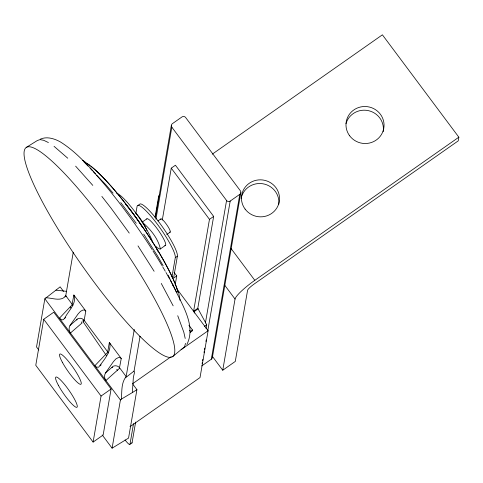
<?xml version="1.0" encoding="UTF-8"?>
<svg xmlns="http://www.w3.org/2000/svg" width="483" height="483" viewBox="0 0 483 483"><rect width="100%" height="100%" fill="white"/><g stroke="black" fill="none" stroke-linecap="round" stroke-linejoin="round"><path stroke-width="0.72" d="M179.948 300.305L179.948 299.315M133.097 384.546L136.918 389.666L128.55 438.093L112.098 448.182L120.424 399.966L121.456 399.073C121.945 391.411 121.1 382.904 126.148 376.565L134.292 329.412M136.918 389.666L132.348 392.588L133.374 377.199L134.449 372.804L134.057 371.059L140.064 336.277A3.882 0.67 55 0 1 139.943 336.41M66.678 291.376L55.962 290.144L44.853 298.772L36.527 346.981L38.779 349.994M43.718 319.263L35.772 365.287L93.11 442.072L103.145 435.032L111.096 389.008L53.758 312.223L43.718 319.263L101.062 396.048L93.11 442.072M45.813 297.782C51.772 297.697 61.498 302.147 65.754 295.687L73.259 252.217M106.399 355.566L83.167 321.853L84.175 320.356L85.793 310.992L73.869 295.028L71.961 305.021L59.379 318.219L61.915 319.885L63.231 319.686L65.706 317.301M108.361 353.013A5.186 5.035 9.8 0 0 107.727 351.896L109.345 342.532L121.263 358.495L119.349 368.481L105.904 380.519C104.298 378.346 104.141 375.279 105.499 372.948L113.493 361.55L115.968 358.845L118.498 357.535L119.869 357.535L121.263 358.495M135.916 213.166L137.063 206.495A32.403 5.573 55 0 1 157.506 224.42A32.403 5.573 55 0 1 175.293 257.68L171.966 276.952M155.001 217.428L158.587 196.672A23.329 3.912 -36.8 0 1 159.475 194.788M155.454 217.404L171.362 125.302M155.924 219.282L171.833 127.18A2.59 2.518 9.8 0 1 172.395 123.666L182.013 116.922A2.59 2.518 9.8 0 1 185.629 117.502L240.371 190.809A2.59 2.518 9.8 0 1 239.809 194.323L211.325 359.207L201.713 365.951M162.288 220.025L171.248 168.162L175.426 165.228L213.655 216.42L197.782 308.293L193.605 311.227L194.697 313.069M125.067 439.947A7.776 1.334 55 0 0 129.975 444.251L133.549 423.543M131.823 443.05A7.776 1.334 55 0 0 132.064 442.784L135.638 422.076M138.06 205.378L140.148 203.911A32.403 5.573 55 0 1 162.077 226.358A32.403 5.573 55 0 1 177.382 256.213L173.596 278.123L176.736 275.926L174.037 272.309M175.208 284.747L176.736 275.926M193.605 311.227L209.471 219.354L213.655 216.42M192.469 329.986L190.38 331.453L190.224 332.37L192.312 330.903L192.469 329.986L188.877 325.168M205.402 323.036L226.569 200.487L171.833 127.18M206.072 328.44L206.706 324.769L197.782 308.293M202.093 363.723L202.353 362.238M202.606 360.753L202.866 359.267M204.019 352.584L204.279 351.099M204.532 349.614L204.792 348.128M205.945 341.445L206.199 339.96M207.871 330.3L230.192 201.067L239.809 194.323M176.965 289.015L208.119 330.74L200.028 377.561L129.987 426.694M212.357 357.571L240.836 192.687M212.399 356.382L222.748 370.232L235.04 299.049A23.329 3.912 -36.8 0 1 254.807 280.327L458.85 137.196L382.397 34.818L212.26 154.168M458.85 137.196L458.216 140.879L254.173 284.01A7.776 1.304 -36.8 0 0 247.586 290.247L235.287 361.429L222.748 370.232M185.484 343.359L184.633 346.758L172.709 356.575A127.669 21.952 55 0 1 47.05 210.346A127.669 21.952 55 0 1 78.602 189.131A127.669 21.952 55 0 1 172.709 356.575M186.891 344.464C196.901 324.54 180.231 302.334 172.848 284.427M64.71 318.327C67.698 311.342 77.334 303.572 73.869 295.028M107.437 352.524L94.849 365.722L96.467 367.116L98.701 367.189C103.404 360.403 110.873 352.801 109.955 343.799M85.793 310.992L84.398 310.032L83.028 310.026L80.492 311.342L78.023 314.041L70.023 325.445C68.664 327.776 68.828 330.843 70.427 333.016L82.092 322.916L81.253 321.889M55.962 290.144L60.127 286.836L63.527 291.388M100.186 365.83L101.182 364.804M70.023 325.445L76.447 319.879A2.59 0.459 -33.7 0 0 77.159 319.046A5.186 5.035 9.8 0 1 84.175 320.356L107.727 351.896M105.499 372.948L111.923 367.382A2.59 0.459 -33.7 0 0 112.63 366.549A5.186 5.035 9.8 0 1 119.651 367.859L126.148 376.565M157.506 247.737L159.203 248.914L160.38 248.896C158.201 238.693 150.569 229.214 142.594 222.548M125.429 377.815L134.057 371.059M142.201 222.108L146.929 218.793M157.965 220.942L160.905 218.884M166.744 234.569L170.27 232.094M160.193 249.059L165.566 245.279M175.293 257.68L177.382 256.213M193.985 311.734L198.169 308.806M101.062 396.048L111.096 389.008M204.315 326.448L206.706 324.769M132.547 383.75L171.254 356.599M181.083 349.704L208.119 330.74M129.975 444.251L132.064 442.784M64.982 296.87L66.225 296.097M26.203 147.46L37.372 140.505L40.011 139.617L43.712 140.305L48.415 142.557M121.456 399.073L132.42 392.528M40.3 139.158C46.881 136.224 54.295 138.579 60.266 141.863C73.851 150.31 84.911 162.077 95.616 173.814M76.447 319.879L77.274 319.746M111.923 367.382L112.75 367.255M82.382 160.35L85.038 161.702M54.048 146.331L67.759 158.219M156.323 246.662L157.005 247.302M93.207 171.664L105.614 184.494L113.058 193.103M75.626 166.152L92.808 185.394M116.729 369.392L117.562 370.419M101.865 196.418L111.048 208.167L129.251 233.096M120.756 202.582L136.236 223.315M171.248 168.162L209.471 219.354M230.977 248.407L254.807 280.327M224.698 285.199L235.04 299.049M189.481 330.245L190.38 331.453M65.754 295.687L72.257 304.393A5.186 5.035 9.8 0 1 72.885 305.51M44.853 298.772L120.424 399.966M102.203 434.929L112.098 448.182M70.216 307.013L70.929 308.057M109.345 342.532L109.949 343.793M143.699 234.14L157.289 255.561L163.133 265.71M137.999 245.907L154.125 271.271M161.268 283.436L173.156 305.836M168.169 275.201L171.99 283.201M172.292 283.829L173.349 286.383M177.732 315.731L183.8 332.171L185.206 338.474M178.758 293.483L179.815 298.615M82.985 320.024L83.167 321.853M160.845 219.62A8.102 1.395 55 0 1 166.593 224.498A8.102 1.395 55 0 1 169.642 232.033M146.693 219.053A16.199 2.783 55 0 1 158.949 231.194A16.199 2.783 55 0 1 164.818 245.394M86.427 163.006A86.686 14.907 55 0 1 109.659 184.536M110.094 185.019A86.686 14.907 55 0 1 173.005 278.691M173.3 279.343A86.686 14.907 55 0 1 174.918 283.098M175.208 283.817A86.686 14.907 55 0 1 177.4 289.782M177.593 290.386A86.686 14.907 55 0 1 178.257 292.68M84.996 162.282A86.475 14.87 55 0 1 86.046 162.88M86.59 163.218A86.475 14.87 55 0 1 87.725 163.954M88.794 164.697A86.475 14.87 55 0 1 89.778 165.421M90.792 166.2A86.475 14.87 55 0 1 120.261 197.058M120.726 197.632A86.475 14.87 55 0 1 174.906 283.225M175.154 283.829A86.475 14.87 55 0 1 177.352 289.848M177.539 290.458A86.475 14.87 55 0 1 178.161 292.626M83.982 161.968A114.012 19.604 55 0 1 88.045 166.086M90.061 168.199A114.012 19.604 55 0 1 92.549 170.861M96.624 175.347A114.012 19.604 55 0 1 152.199 249.681M152.984 250.912A114.012 19.604 55 0 1 161.914 265.475M162.674 266.767A114.012 19.604 55 0 1 165.271 271.241M165.989 272.497A114.012 19.604 55 0 1 169.654 279.071M170.354 280.357A114.012 19.604 55 0 1 176.367 291.992M135.584 212.931A20.22 6.714 56.7 0 1 146.886 230.469M156.287 248.34A8.036 1.383 55 0 1 156.933 249.439M157.216 249.959A8.036 1.383 55 0 1 157.905 251.359M116.711 193.224A32.403 5.573 55 0 1 136.435 213.824A32.403 5.573 55 0 1 152.67 242.544M125.683 204.387A32.403 5.573 55 0 1 140.106 223.659M140.921 224.933A32.403 5.573 55 0 1 142.479 227.427M230.192 201.067A2.59 2.518 9.8 0 1 226.569 200.487M212.212 356.273A2.59 2.518 9.8 0 1 211.325 359.207M346.009 123.654A19.054 18.493 9.8 0 1 368.348 110.631A19.054 18.493 9.8 0 1 383.188 131.72M241.162 198.326A19.054 18.493 9.8 0 1 262.77 183.757A19.054 18.493 9.8 0 1 278.757 204.363M58.365 385.241A18.402 3.164 55 0 0 76.791 407.332A18.402 3.164 55 0 0 64.13 383.943A18.402 3.164 55 0 0 58.365 385.241M62.337 362.232A18.402 3.164 55 0 0 80.764 384.317A18.402 3.164 55 0 0 68.103 360.928A18.402 3.164 55 0 0 62.337 362.232M349.65 135.795A19.054 18.493 9.8 0 0 382.427 132.662A19.054 18.493 9.8 0 0 362.962 106.592A19.054 18.493 9.8 0 0 349.65 135.795M245.123 209.121A19.054 18.493 9.8 0 0 277.9 205.987A19.054 18.493 9.8 0 0 258.435 179.917A19.054 18.493 9.8 0 0 245.123 209.121"/></g></svg>
